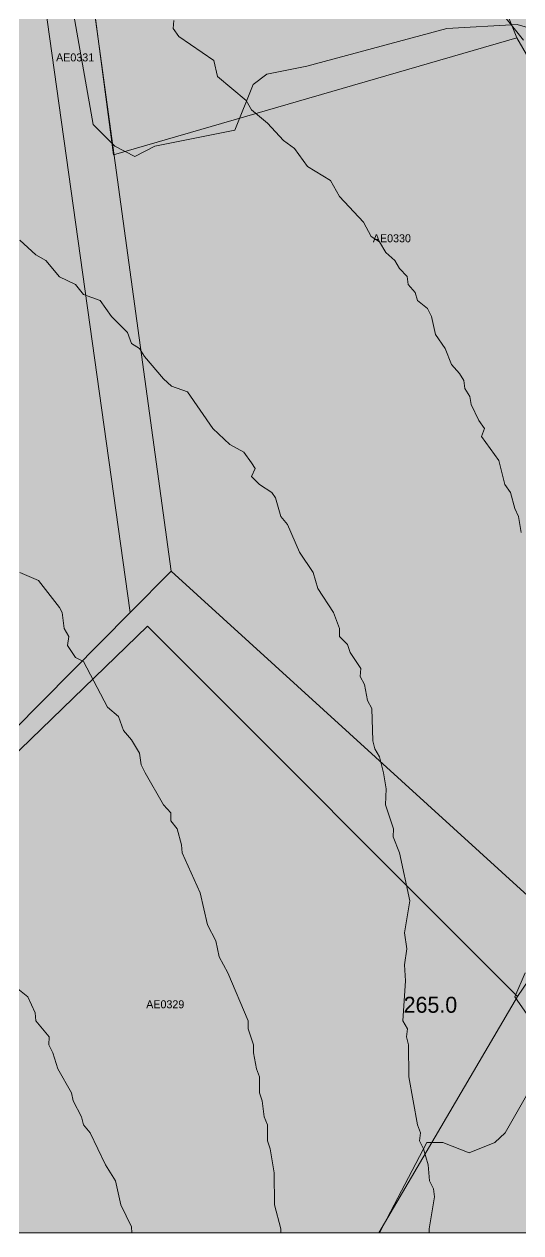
# Model space of a CAD drawing. Header units: metres. Extents: x -2 to 1006, y 0 to 685.
# Drawn here: x 738.8 to 800.8, y 0 to 151 of the extents above; entities that cross this region are included whole.
import ezdxf

# ---------------------------------------------------------------- set-up
doc = ezdxf.new("R2010")
doc.units = ezdxf.units.M
doc.header["$MEASUREMENT"] = 0
for name, color, linetype, lineweight, true_color in [('TPX_CADASTRES', 7, 'CONTINUOUS', 0, 0x646464), ('TPX_CADASTRES_TEXTE', 7, 'CONTINUOUS', 0, 0x000000), ('TPX_CADRE_PROJET', 7, 'CONTINUOUS', 0, 0x000000), ('TPX_RELIEF_COURBES_NIVEAU', 7, 'CONTINUOUS', 0, 0x969696), ('TPX_RELIEF_COURBES_NIVEAU_TEXTE', 7, 'CONTINUOUS', 0, 0x000000), ('TPX_VEGETATION_ESPACES_VERTS', 7, 'CONTINUOUS', 0, 0x58ba48), ('TPX_VEGETATION_ESPACES_VERTS_POCHAGES', 7, 'CONTINUOUS', 0, 0x58ba48), ('TPX_VEGETATION_STRATE_ARBORESCENTE', 7, 'CONTINUOUS', 0, 0x008000), ('TPX_VEGETATION_STRATE_ARBORESCENTE_POCHAGES', 7, 'CONTINUOUS', 0, 0x008000)]:
    doc.layers.add(name, color=color, linetype=linetype, lineweight=lineweight, true_color=true_color)

msp = doc.modelspace()

# ---------------------------------------------------------------- hatches: boundary and pattern name
at = {"layer": 'TPX_VEGETATION_ESPACES_VERTS_POCHAGES'}
for points in [[(629.3, 284.15), (516.4, 167.07), (519.6, 139.75), (554.14, 115.08), (551.32, 91.45), (588.93, 46.63), (633.3, 0), (675.87, 0), (754.15, 75.8), (800.4, 29.52), (819.79, 58.05), (833.21, 92.62), (800.3, 149.32), (749.9, 134.72), (743.39, 184.22), (736.62, 189.21), (732.08, 186.93), (704.58, 170.42), (674.56, 203.67), (654.84, 225.15), (637.29, 244.41), (652.01, 259.57), (629.3, 284.15)], [(800.4, 29.52), (783.07, 0), (856.41, 0), (876.21, 37.8), (883.4, 36.6), (888.59, 63.09), (872.43, 69.65), (880.57, 113.57), (868.63, 111.76), (861.22, 103.05), (865.93, 157.47), (860.96, 163.36), (863.68, 192.26), (855.17, 193.82), (842.55, 137.83), (832.24, 133.87), (838.44, 144.79), (835.39, 164.39), (820.19, 184.79), (808.94, 189.13), (802.37, 181.33), (812.11, 175.49), (818.21, 168.37), (821.53, 159.52), (824.42, 151.49), (820.95, 148.51), (811.17, 157.21), (806.01, 173.48), (801.22, 181.54), (784.51, 188.59), (800.3, 149.32), (833.21, 92.62), (819.79, 58.05), (800.4, 29.52)], [(756.72, 177.57), (743.39, 184.22), (749.9, 134.72), (800.3, 149.32), (784.51, 188.59), (769.82, 182.54), (756.72, 177.57)], [(754.15, 75.8), (675.87, 0), (783.07, 0), (800.4, 29.52), (754.15, 75.8)]]:
    msp.add_hatch(color=256, dxfattribs=at).paths.add_polyline_path(points)
at = {"layer": 'TPX_VEGETATION_STRATE_ARBORESCENTE_POCHAGES'}
msp.add_hatch(color=256, dxfattribs=at).paths.add_polyline_path([(744.36, 176.48), (743.06, 173.48), (744.36, 155.48), (747.36, 138.48), (750.06, 135.78), (752.56, 134.48), (755.06, 135.78), (765.06, 137.78), (767.36, 143.48), (769.06, 144.78), (774.06, 145.78), (791.56, 150.48), (800.36, 150.98), (804.56, 149.78), (806.36, 146.48), (809.36, 143.48), (810.06, 140.98), (809.36, 135.48), (812.36, 130.48), (815.86, 126.48), (816.56, 123.98), (816.36, 120.48), (820.06, 118.28), (820.86, 117.48), (821.86, 114.48), (822.36, 109.48), (824.06, 107.78), (827.86, 105.48), (830.36, 98.48), (831.36, 96.98), (832.36, 92.48), (833.56, 88.78), (832.36, 84.98), (828.06, 79.98), (828.36, 78.48), (831.06, 73.48), (830.36, 70.98), (829.86, 69.98), (825.06, 67.28), (824.36, 66.48), (823.86, 59.48), (821.36, 53.48), (816.06, 51.28), (803.36, 39.48), (801.36, 32.48), (800.06, 29.48), (802.86, 25.48), (803.56, 22.48), (802.86, 19.48), (798.86, 12.48), (797.56, 11.28), (794.36, 9.98), (791.06, 11.28), (789.06, 11.28), (783.15, 0), (874.51, 0), (874.86, 1.48), (875.36, 15.48), (881.86, 21.48), (883.86, 26.48), (884.36, 36.98), (887.06, 44.48), (885.06, 50.98), (885.86, 53.98), (887.56, 56.28), (888.56, 56.78), (891.36, 57.48), (894.86, 56.48), (895.86, 58.48), (896.06, 59.98), (895.56, 61.98), (896.06, 66.28), (893.06, 67.28), (889.06, 69.78), (887.86, 70.98), (886.56, 74.28), (888.06, 78.48), (886.86, 86.98), (888.06, 88.78), (892.86, 92.48), (892.56, 98.98), (893.06, 101.28), (891.36, 102.48), (890.06, 105.98), (894.86, 116.48), (898.86, 121.48), (901.06, 123.28), (908.06, 124.78), (908.86, 126.48), (910.56, 133.28), (905.86, 137.48), (903.06, 142.28), (898.56, 143.78), (896.86, 144.98), (895.56, 148.28), (895.86, 150.48), (893.06, 150.28), (890.06, 147.78), (885.06, 147.28), (880.36, 127.48), (878.56, 124.28), (875.56, 123.28), (875.36, 122.98), (867.06, 126.78), (866.36, 127.48), (865.36, 130.48), (865.06, 130.78), (865.86, 132.98), (867.06, 135.48), (865.86, 137.98), (864.56, 144.48), (867.86, 150.48), (869.06, 155.28), (866.36, 157.98), (865.06, 161.28), (866.36, 165.48), (867.36, 167.48), (876.06, 172.78), (878.06, 174.98), (876.86, 176.98), (874.36, 184.48), (874.06, 185.78), (874.86, 188.98), (877.06, 191.28), (887.56, 193.98), (890.06, 193.28), (896.86, 189.48), (897.36, 191.48), (899.06, 194.28), (905.06, 197.28), (907.06, 197.78), (908.06, 199.98), (906.86, 206.98), (909.06, 210.28), (909.56, 210.48), (908.96, 222.88), (906.46, 240.38), (899.86, 261.48), (897.06, 257.28), (891.06, 253.28), (891.06, 244.48), (893.36, 235.48), (888.86, 232.48), (886.56, 233.28), (875.56, 239.78), (873.86, 242.48), (868.36, 238.48), (866.06, 234.28), (862.56, 232.98), (860.06, 233.28), (862.36, 225.48), (864.56, 220.48), (863.86, 217.48), (863.36, 216.48), (859.06, 214.28), (856.36, 210.48), (856.06, 199.48), (858.06, 194.28), (855.06, 185.98), (855.36, 180.98), (845.36, 169.48), (843.06, 164.28), (838.06, 162.98), (830.06, 164.28), (830.56, 159.48), (827.86, 149.48), (826.56, 147.78), (823.56, 146.78), (821.06, 146.78), (817.06, 148.28), (813.06, 151.28), (810.86, 153.48), (809.56, 156.98), (809.86, 160.48), (804.86, 165.48), (801.06, 173.78), (802.86, 177.48), (802.86, 179.48), (798.86, 184.48), (793.86, 186.48), (791.86, 190.98), (790.86, 195.48), (784.06, 198.78), (782.36, 200.48), (780.86, 203.48), (780.06, 206.28), (781.36, 209.98), (786.86, 214.48), (787.06, 215.98), (786.86, 217.48), (783.56, 219.48), (777.56, 219.28), (773.56, 221.28), (771.06, 224.28), (768.06, 224.28), (766.06, 223.28), (765.86, 178.98), (765.36, 176.98), (764.06, 175.28), (757.36, 172.48), (753.56, 173.78), (747.56, 177.48), (744.36, 176.48)])

# ---------------------------------------------------------------- linework, layer by layer
at = {"layer": 'TPX_CADASTRES', "elevation": 0.02}
for points in [[(760.25, 226.62), (739.14, 213.92), (757.1, 82.7), (811.44, 33.23), (823.65, 52.83), (829.62, 66.19), (830.64, 69.02), (834.41, 79.31), (838.98, 93.2), (837.44, 95.81), (827.75, 112.3), (813.98, 135.65), (799, 161.05), (779.7, 193.7)], [(733.91, 210.78), (733.38, 210.46), (735.56, 194.96), (738.37, 174.82), (751.99, 77.52), (757.1, 82.7), (739.14, 213.92), (738.79, 213.72)], [(738.37, 174.82), (588.67, 46.58), (593.82, 40.39), (633.14, 0), (675.32, 0), (751.99, 77.52)], [(751.99, 77.52), (675.32, 0), (816.53, 0), (824.13, 17.7), (811.44, 33.23), (757.1, 82.7)]]:
    msp.add_lwpolyline(points, close=True, dxfattribs=at)
at = {"layer": 'TPX_CADRE_PROJET', "elevation": 0}
msp.add_lwpolyline([(0, 0), (1001.58, 0), (1001.58, 682.98), (0, 682.98)], close=True, dxfattribs=at)
at = {"layer": 'TPX_RELIEF_COURBES_NIVEAU', "elevation": 0.05}
for points in [[(796.03, 155.5), (801.16, 149.05)], [(757.45, 151.5), (757.37, 150.5), (758.07, 149.5), (762.45, 146.5), (762.89, 144.5), (766.49, 141.5), (767.17, 140.33), (769.17, 138.68), (771.17, 136.5), (772.55, 135.5), (774.17, 133.25), (777.05, 131.5), (778.17, 129.5), (781.17, 126.28), (782.11, 124.5), (783.17, 123.83), (783.95, 122.5), (785.07, 121.5), (785.67, 120.5), (786.59, 119.5), (786.72, 118.5), (787.62, 117.5), (787.9, 116.5), (789.17, 115.5), (789.63, 114.5), (790.16, 112.25), (791.36, 110.5), (792.16, 108.5), (793.16, 107.4), (793.69, 106.5), (793.83, 105.5), (794.44, 104.5), (794.61, 103.5), (795.56, 101.5), (796.26, 100.5), (795.9, 99.5), (798.08, 96.5), (798.83, 93.5), (799.54, 92.5), (800.07, 90.5), (800.54, 89.5), (800.87, 87.5)], [(738.19, 124.05), (740.19, 122.21), (741.45, 121.5), (743.18, 119.46), (745.18, 118.5), (746.18, 117.24), (748.24, 116.5), (749.68, 114.5), (751.65, 112.5), (752.18, 111.14), (753.18, 110.5), (753.77, 109.5), (756.18, 106.73), (757.18, 105.8), (759.18, 105.1), (762.34, 100.5), (764.44, 98.5), (766.18, 97.56), (767.17, 96.2), (767.61, 95.5), (767.17, 94.5), (768.17, 93.5), (769.71, 92.5), (770.17, 91.86), (770.84, 89.5), (771.67, 88.5), (773.17, 85.04), (774.87, 82.5), (775.46, 80.5), (777.4, 77.5), (778.17, 75.5), (778.17, 74.5), (779.17, 73.5), (779.48, 72.5), (780.84, 70.5), (780.75, 69.5), (781.28, 68.5), (781.67, 66.5), (782.2, 65.5), (782.32, 61.5), (782.55, 60.5), (783.17, 59.5), (783.67, 57.5), (783.97, 55.5), (783.91, 53.5), (784.89, 50.5), (784.85, 49.5), (785.65, 47.5), (786.96, 41.5), (786.27, 37.5), (786.57, 35.5), (786.27, 33.5), (786.42, 31.5), (786.07, 26.5), (786.64, 25.5), (786.52, 24.5), (786.77, 23.5), (786.8, 19.5), (787.92, 13.5), (788.27, 12.5), (788.17, 11.5), (788.67, 10.5), (789.25, 8.5), (789.39, 6.5), (789.91, 5.5), (790.02, 4.5), (789.34, 0.5), (789.34, 0)], [(770.84, 0), (770.84, 0.5), (770.05, 3.5), (769.97, 7.5), (769.51, 10.5), (769.17, 11.5), (769.14, 13.5), (768.75, 14.5), (768.51, 16.5), (768.17, 17.5), (768.17, 19.5), (767.78, 20.5), (767.39, 22.5), (767.39, 23.5), (766.73, 25.5), (766.75, 26.5), (764.18, 32.5), (763.13, 34.5), (762.7, 36.5), (761.65, 38.5), (760.74, 42.5), (758.49, 47.5), (758.43, 48.5), (757.89, 50.5), (757.06, 51.5), (757.06, 52.5), (756.18, 53.5), (753.87, 57.5), (753.38, 58.5), (753.18, 59.93), (752.18, 61.62), (751.18, 62.78), (750.54, 64.5), (749.18, 65.7), (746.18, 71.39), (745.18, 71.9), (744.18, 73.39), (744.32, 74.5), (743.76, 75.5), (743.49, 77.5), (743.18, 78.16), (740.56, 81.5), (738.19, 82.5)], [(752.2, 0), (752.18, 0.75), (750.85, 3.5), (750.18, 6.5), (748.9, 8.5), (747, 12.5), (746.18, 13.5), (745.9, 14.5), (744.89, 16.5), (744.65, 17.5), (742.97, 20.5), (742.35, 22.5), (741.83, 23.5), (741.87, 24.5), (740.19, 26.5), (740.13, 27.5), (739.19, 29.5), (737.96, 30.5)], [(786.17, 27.5), (786.17, 27.5)]]:
    msp.add_lwpolyline(points, dxfattribs=at)
at = {"layer": 'TPX_VEGETATION_ESPACES_VERTS', "elevation": 0}
for points in [[(629.3, 284.15), (516.4, 167.07), (519.6, 139.75), (554.14, 115.08), (551.32, 91.45), (588.93, 46.63), (633.3, 0), (675.87, 0), (754.15, 75.8), (800.4, 29.52), (819.79, 58.05), (833.21, 92.62), (800.3, 149.32), (749.9, 134.72), (743.39, 184.22), (736.62, 189.21), (732.08, 186.93), (704.58, 170.42), (674.56, 203.67), (654.84, 225.15), (637.29, 244.41), (652.01, 259.57)], [(756.72, 177.57), (743.39, 184.22), (749.9, 134.72), (800.3, 149.32), (784.51, 188.59), (769.82, 182.54)], [(754.15, 75.8), (675.87, 0), (783.07, 0), (800.4, 29.52)]]:
    msp.add_lwpolyline(points, close=True, dxfattribs=at)
msp.add_lwpolyline([(784.51, 188.59), (800.3, 149.32), (833.21, 92.62), (819.79, 58.05), (800.4, 29.52), (783.07, 0), (856.41, 0), (876.21, 37.8), (883.4, 36.6), (888.59, 63.09), (872.43, 69.65), (880.57, 113.57), (868.63, 111.76), (861.22, 103.05), (865.93, 157.47)], dxfattribs=at)
at = {"layer": 'TPX_VEGETATION_STRATE_ARBORESCENTE', "elevation": 0.01}
for points in [[(744.36, 155.48), (747.36, 138.48), (750.06, 135.78), (752.56, 134.48), (755.06, 135.78), (765.06, 137.78), (767.36, 143.48), (769.06, 144.78), (774.06, 145.78), (791.56, 150.48), (800.36, 150.98), (804.56, 149.78)], [(801.36, 32.48), (800.06, 29.48), (802.86, 25.48)], [(802.86, 19.48), (798.86, 12.48), (797.56, 11.28), (794.36, 9.98), (791.06, 11.28), (789.06, 11.28), (783.15, 0), (874.51, 0)]]:
    msp.add_lwpolyline(points, dxfattribs=at)

# ---------------------------------------------------------------- texts
at = {"layer": 'TPX_CADASTRES_TEXTE'}
for s, p in [('AE0331', (742.74, 146.38, 0.02)), ('AE0330', (782.32, 123.78, 0.02)), ('AE0329', (754, 28.06, 0.02))]:
    msp.add_text(s, height=1, dxfattribs=at).set_placement(p)
at = {"layer": 'TPX_RELIEF_COURBES_NIVEAU_TEXTE'}
msp.add_text('265.0', height=2, dxfattribs=at).set_placement((786.17, 27.5, 0.05))

doc.saveas('drawing.dxf')
